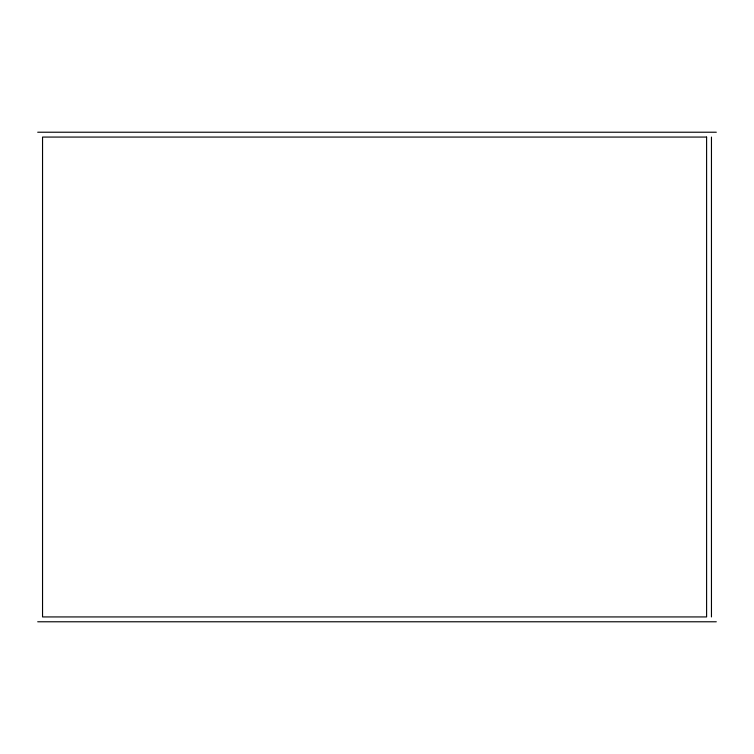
<?xml version="1.0" encoding="UTF-8"?>
<svg xmlns="http://www.w3.org/2000/svg" width="754" height="754" viewBox="0 0 754 754"><rect width="100%" height="100%" fill="white"/><g stroke="black" fill="none" stroke-linecap="round" stroke-linejoin="round"><path stroke-width="1.13" d="M37.7 132.223L716.3 132.223M37.7 621.777L716.3 621.777M711.456 137.068L711.456 616.932M706.602 137.068L42.544 137.068L42.544 616.932L706.602 616.932L706.602 137.068"/></g></svg>
